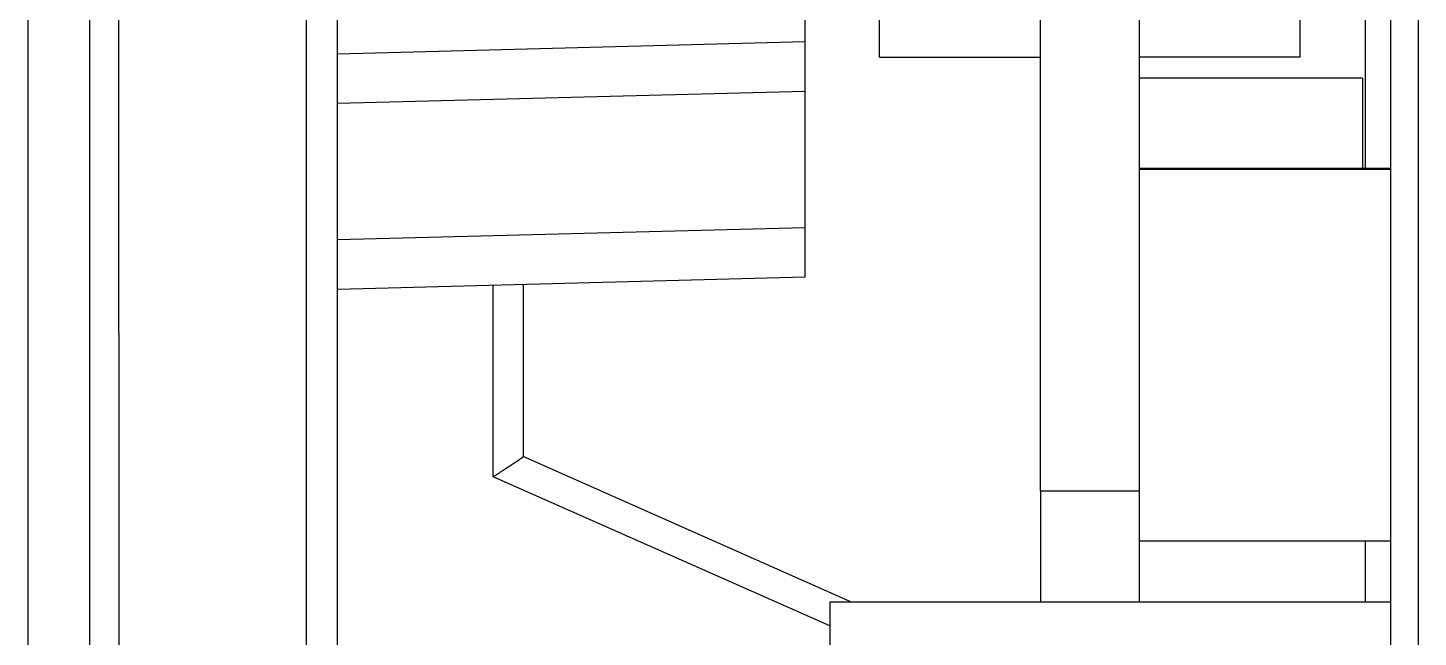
# Model space of a CAD drawing. Header units: millimetres. Extents: x 620 to 19791, y 2539 to 6969.
# Drawn here: x 4538.87 to 4561.32, y 3594.39 to 3604.22 of the extents above; entities that cross this region are included whole.
import ezdxf

# ---------------------------------------------------------------- set-up
doc = ezdxf.new("R2010")
doc.units = ezdxf.units.MM

msp = doc.modelspace()

# ---------------------------------------------------------------- linework, layer by layer
at = {"color": 7, "linetype": 'Continuous', "lineweight": 25}
for p, q in [((4538.87435, 3642.95281), (4538.87435, 3585.90191)), ((4551.42435, 3604.00364), (4551.42435, 3616.95284)), ((4555.22435, 3596.7429), (4555.22435, 3616.95281)), ((4556.82435, 3596.7429), (4556.82435, 3616.9528)), ((4543.37497, 3579.95318), (4543.37492, 3613.9837)), ((4561.32402, 3613.98309), (4561.32414, 3579.95294)), ((4543.8744, 3579.9526), (4543.87436, 3613.95281)), ((4560.87434, 3613.95281), (4560.87433, 3579.95261)), ((4559.41435, 3612.07967), (4559.41435, 3603.75281)), ((4539.87435, 3591.40313), (4539.87435, 3606.48761)), ((4540.34057, 3606.38087), (4540.34685, 3591.24476)), ((4560.47435, 3601.95298), (4560.47435, 3604.9128)), ((4552.62435, 3603.75281), (4552.62435, 3604.61397)), ((4552.62435, 3603.75281), (4555.22435, 3603.75281)), ((4559.41435, 3603.75281), (4556.82435, 3603.75281)), ((4543.87437, 3603.00621), (4551.42435, 3603.20392)), ((4551.42435, 3601.00261), (4551.42435, 3603.20392)), ((4560.42435, 3603.41281), (4556.82435, 3603.41281)), ((4560.42435, 3603.41281), (4560.42435, 3601.95298)), ((4560.52435, 3601.95298), (4556.82435, 3601.95298)), ((4560.87434, 3601.9529), (4556.82435, 3601.9529)), ((4560.87434, 3601.93968), (4556.82435, 3601.93968)), ((4560.52435, 3601.93968), (4560.52435, 3601.95298)), ((4543.87437, 3600.00518), (4551.42435, 3600.20289)), ((4546.38744, 3596.97522), (4546.38744, 3600.07099)), ((4546.87435, 3600.08374), (4546.87435, 3597.30052)), ((4552.17595, 3594.95281), (4546.87457, 3597.30052)), ((4556.82435, 3596.7429), (4555.22435, 3596.7429)), ((4555.22435, 3596.7429), (4555.22435, 3594.95281)), ((4556.82435, 3594.95281), (4556.82435, 3596.7429)), ((4556.82435, 3595.93968), (4560.87434, 3595.93968)), ((4560.47435, 3594.95281), (4560.47435, 3595.93968)), ((4551.82435, 3594.95281), (4551.82435, 3576.95281)), ((4560.87434, 3594.95281), (4551.82435, 3594.95281))]:
    msp.add_line(p, q, dxfattribs=at)
at = {"color": 8, "linetype": 'Continuous', "lineweight": 25}
for p, q in [((4543.87437, 3603.80594), (4551.42435, 3604.00364)), ((4543.87437, 3600.80491), (4551.42435, 3601.00261)), ((4551.82435, 3594.56743), (4546.38744, 3596.97522))]:
    msp.add_line(p, q, dxfattribs=at)
at = {"color": 7, "linetype": 'Continuous', "lineweight": 25}
for points, knots in [([(4551.42435, 3603.20391), (4551.42436, 3603.20488), (4551.42437, 3603.20682), (4551.42446, 3603.22245), (4551.42455, 3603.24717), (4551.42465, 3603.2816), (4551.42473, 3603.32506), (4551.42479, 3603.37706), (4551.42481, 3603.43694), (4551.42479, 3603.50395), (4551.42473, 3603.57724), (4551.42465, 3603.65589), (4551.42455, 3603.73892), (4551.42446, 3603.82528), (4551.42437, 3603.9139), (4551.42436, 3603.97372), (4551.42435, 3604.00364)], [0, 0, 0, 0, 0.071441567, 0.142877136, 0.214307707, 0.28573428, 0.357157853, 0.428579426, 0.5, 0.571420574, 0.642842147, 0.71426572, 0.785692293, 0.857122864, 0.928558433, 1, 1, 1, 1]), ([(4551.42435, 3600.20289), (4551.42436, 3600.20386), (4551.42437, 3600.2058), (4551.42446, 3600.22142), (4551.42455, 3600.24614), (4551.42465, 3600.28057), (4551.42473, 3600.32403), (4551.42479, 3600.37603), (4551.42481, 3600.43591), (4551.42479, 3600.50292), (4551.42473, 3600.57621), (4551.42465, 3600.65486), (4551.42455, 3600.73789), (4551.42446, 3600.82426), (4551.42437, 3600.91287), (4551.42436, 3600.9727), (4551.42435, 3601.00261)], [0, 0, 0, 0, 0.07144157, 0.14287714, 0.21430771, 0.28573428, 0.35715785, 0.42857943, 0.5, 0.57142057, 0.64284215, 0.71426572, 0.78569229, 0.85712286, 0.92855843, 1, 1, 1, 1]), ([(4546.38744, 3596.97522), (4546.40932, 3596.98945), (4546.44959, 3597.01564), (4546.50388, 3597.05118), (4546.54689, 3597.07969), (4546.60192, 3597.11619), (4546.66778, 3597.1592), (4546.76361, 3597.22301), (4546.84973, 3597.28133), (4546.87467, 3597.30041), (4546.87434, 3597.30051), (4546.87434, 3597.30052)], [0, 0, 0, 0, 0.092079413, 0.169508996, 0.232286349, 0.280413151, 0.415854444, 0.538833391, 0.781444367, 0.995415303, 1, 1, 1, 1])]:
    msp.add_open_spline(points, degree=3, knots=knots, dxfattribs=at)

doc.saveas('drawing.dxf')
